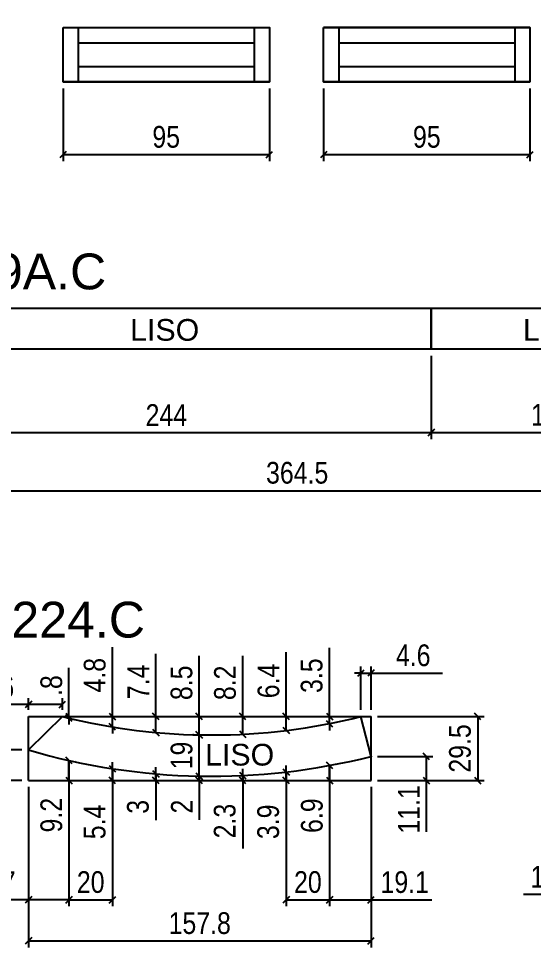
# Model space of a CAD drawing. Extents: x 5442 to 11695, y -218 to 3129.
# Drawn here: x 7181 to 7418, y 162.5 to 590.5 of the extents above; entities that cross this region are included whole.
import ezdxf
from ezdxf.enums import TextEntityAlignment as Align

# ---------------------------------------------------------------- set-up
doc = ezdxf.new("R2010")
doc.units = 0
for name, color, linetype in [('Cotas', 1, 'Continuous'), ('NOMENCLATURA', 7, 'Continuous'), ('Painéis', 200, 'Continuous'), ('SARR_2.2x7', 40, 'Continuous')]:
    doc.layers.add(name, color=color, linetype=linetype)
doc.layers.add('Escoras', color=2, linetype='Continuous', lineweight=25)
doc.layers.add('Romaneio', color=3, linetype='Continuous', lineweight=13)
doc.styles.add('ARIAL', font='arial.ttf')
doc.styles.add('COTA TECNICA-50', font='techl___.ttf', dxfattribs={"height": 10})
doc.styles.get("Standard").update_dxf_attribs({"font": 'arial.ttf'})
doc.dimstyles.new('COTA PAINEL-50', dxfattribs={"dimtxt": 10, "dimasz": 3, "dimexe": 3, "dimexo": 3, "dimgap": 3, "dimtad": 1, "dimdec": 1, "dimzin": 12, "dimdsep": 46, "dimtxsty": 'COTA TECNICA-50', "dimblk1": 'OBLIQUE', "dimblk2": 'OBLIQUE', "dimsah": 1, "dimcen": 0.9, "dimclrd": 4, "dimclre": 4, "dimclrt": 240, "dimadec": 1, "dimazin": 3, "dimtfac": 1, "dimtdec": 1, "dimtmove": 0, "dimatfit": 3, "dimfxl": 1, "dimtolj": 1, "dimtzin": 12, "dimarcsym": 0})

# ---------------------------------------------------------------- blocks, each defined once
blk = doc.blocks.new('_Oblique')
at = {"color": 0, "linetype": 'ByBlock', "lineweight": -2}
blk.add_line((-0.5, -0.5), (0.5, 0.5), dxfattribs=at)
blk = doc.blocks.new('*D298')
at = {"layer": 'Defpoints', "color": 0, "linetype": 'ByBlock', "transparency": 16777216}
for p in [(6735.75, 581.99), (7438.96, 250.4)]:
    blk.add_point(p, dxfattribs=at)
at = {"layer": 'Romaneio', "color": 4, "linetype": 'ByBlock', "lineweight": -2, "transparency": 16777216}
blk.add_line((6806.08, 548.83), (6735.75, 581.99), dxfattribs=at)
at = {"layer": 'Romaneio', "color": 4, "linetype": 'ByBlock', "lineweight": -2, "transparency": 16777216, "xscale": 3, "yscale": 3, "zscale": 3, "rotation": 154.7542837655949}
blk.add_blockref('_Oblique', (6735.75, 581.99), dxfattribs=at)
at = {"layer": 'Romaneio', "color": 240, "linetype": 'ByBlock', "transparency": 16777216, "insert": (6786.93, 566.82), "char_height": 10, "attachment_point": 5, "rotation": 334.7543, "style": 'COTA TECNICA-50'}
blk.add_mtext('\\A1;R777.5', dxfattribs=at)
blk = doc.blocks.new('*D350')
at = {"layer": 'Cotas', "color": 4, "linetype": 'ByBlock', "lineweight": -2, "transparency": 16777216}
for p, q in [((7201.44, 558.37), (7201.44, 524.83)), ((7296.44, 558.37), (7296.44, 524.83)), ((7201.44, 527.83), (7296.44, 527.83))]:
    blk.add_line(p, q, dxfattribs=at)
at = {"layer": 'Defpoints', "color": 0, "linetype": 'ByBlock', "transparency": 16777216}
for p in [(7201.44, 561.37), (7296.44, 561.37), (7296.44, 527.83)]:
    blk.add_point(p, dxfattribs=at)
at = {"layer": 'Cotas', "color": 4, "linetype": 'ByBlock', "lineweight": -2, "transparency": 16777216, "xscale": 3, "yscale": 3, "zscale": 3, "rotation": 180}
blk.add_blockref('_Oblique', (7201.44, 527.83), dxfattribs=at)
at = {"layer": 'Cotas', "color": 4, "linetype": 'ByBlock', "lineweight": -2, "transparency": 16777216, "xscale": 3, "yscale": 3, "zscale": 3}
blk.add_blockref('_Oblique', (7296.44, 527.83), dxfattribs=at)
at = {"layer": 'Cotas', "color": 240, "linetype": 'ByBlock', "transparency": 16777216, "insert": (7248.94, 535.97), "char_height": 10, "attachment_point": 5, "style": 'COTA TECNICA-50'}
blk.add_mtext('\\A1;95', dxfattribs=at)
blk = doc.blocks.new('*D351')
at = {"layer": 'Cotas', "color": 4, "linetype": 'ByBlock', "lineweight": -2, "transparency": 16777216}
for p, q in [((7321.44, 558.37), (7321.44, 524.83)), ((7416.44, 558.37), (7416.44, 524.83)), ((7321.44, 527.83), (7416.44, 527.83))]:
    blk.add_line(p, q, dxfattribs=at)
at = {"layer": 'Defpoints', "color": 0, "linetype": 'ByBlock', "transparency": 16777216}
for p in [(7321.44, 561.37), (7416.44, 561.37), (7416.44, 527.83)]:
    blk.add_point(p, dxfattribs=at)
at = {"layer": 'Cotas', "color": 4, "linetype": 'ByBlock', "lineweight": -2, "transparency": 16777216, "xscale": 3, "yscale": 3, "zscale": 3, "rotation": 180}
blk.add_blockref('_Oblique', (7321.44, 527.83), dxfattribs=at)
at = {"layer": 'Cotas', "color": 4, "linetype": 'ByBlock', "lineweight": -2, "transparency": 16777216, "xscale": 3, "yscale": 3, "zscale": 3}
blk.add_blockref('_Oblique', (7416.44, 527.83), dxfattribs=at)
at = {"layer": 'Cotas', "color": 240, "linetype": 'ByBlock', "transparency": 16777216, "insert": (7368.94, 535.97), "char_height": 10, "attachment_point": 5, "style": 'COTA TECNICA-50'}
blk.add_mtext('\\A1;95', dxfattribs=at)
blk = doc.blocks.new('*D354')
at = {"layer": 'Defpoints', "color": 0, "linetype": 'ByBlock', "transparency": 16777216}
for p in [(7185.5, 239.47), (7343.26, 239.47), (7343.26, 165.52)]:
    blk.add_point(p, dxfattribs=at)
at = {"layer": 'Painéis', "color": 4, "linetype": 'ByBlock', "lineweight": -2, "transparency": 16777216}
for p, q in [((7185.5, 236.47), (7185.5, 162.52)), ((7343.26, 236.47), (7343.26, 162.52)), ((7185.5, 165.52), (7343.26, 165.52))]:
    blk.add_line(p, q, dxfattribs=at)
at = {"layer": 'Painéis', "color": 4, "linetype": 'ByBlock', "lineweight": -2, "transparency": 16777216, "xscale": 3, "yscale": 3, "zscale": 3, "rotation": 180}
blk.add_blockref('_Oblique', (7185.5, 165.52), dxfattribs=at)
at = {"layer": 'Painéis', "color": 4, "linetype": 'ByBlock', "lineweight": -2, "transparency": 16777216, "xscale": 3, "yscale": 3, "zscale": 3}
blk.add_blockref('_Oblique', (7343.26, 165.52), dxfattribs=at)
at = {"layer": 'Painéis', "color": 240, "linetype": 'ByBlock', "transparency": 16777216, "insert": (7264.38, 173.65), "char_height": 10, "attachment_point": 5, "style": 'COTA TECNICA-50'}
blk.add_mtext('\\A1;157.8', dxfattribs=at)
blk = doc.blocks.new('*D64')
at = {"layer": 'Defpoints', "color": 0, "linetype": 'ByBlock', "transparency": 16777216}
for p in [(7445.27, 248.29), (7464.16, 248.29), (7445.27, 186.89)]:
    blk.add_point(p, dxfattribs=at)
at = {"layer": 'Painéis', "color": 4, "linetype": 'ByBlock', "lineweight": -2, "transparency": 16777216}
for p, q in [((7445.27, 245.29), (7445.27, 183.89)), ((7464.16, 245.29), (7464.16, 183.89)), ((7445.27, 186.89), (7413.4, 186.89)), ((7464.16, 186.89), (7445.27, 186.89))]:
    blk.add_line(p, q, dxfattribs=at)
at = {"layer": 'Painéis', "color": 4, "linetype": 'ByBlock', "lineweight": -2, "transparency": 16777216, "xscale": 3, "yscale": 3, "zscale": 3, "rotation": 180}
blk.add_blockref('_Oblique', (7445.27, 186.89), dxfattribs=at)
at = {"layer": 'Painéis', "color": 4, "linetype": 'ByBlock', "lineweight": -2, "transparency": 16777216, "xscale": 3, "yscale": 3, "zscale": 3}
blk.add_blockref('_Oblique', (7464.16, 186.89), dxfattribs=at)
at = {"layer": 'Painéis', "color": 240, "linetype": 'ByBlock', "transparency": 16777216, "insert": (7427.83, 195), "char_height": 10, "attachment_point": 5, "style": 'COTA TECNICA-50'}
blk.add_mtext('\\A1;18.9', dxfattribs=at)
blk = doc.blocks.new('*D376')
at = {"layer": 'Defpoints', "color": 0, "linetype": 'ByBlock', "transparency": 16777216}
for p in [(7343.26, 268.95), (7343.26, 239.47), (7392.39, 239.47)]:
    blk.add_point(p, dxfattribs=at)
at = {"layer": 'Painéis', "color": 4, "linetype": 'ByBlock', "lineweight": -2, "transparency": 16777216}
for p, q in [((7346.26, 268.95), (7395.39, 268.95)), ((7392.39, 268.95), (7392.39, 239.47)), ((7346.26, 239.47), (7395.39, 239.47))]:
    blk.add_line(p, q, dxfattribs=at)
at = {"layer": 'Painéis', "color": 4, "linetype": 'ByBlock', "lineweight": -2, "transparency": 16777216, "xscale": 3, "yscale": 3, "zscale": 3}
for p, rotation in [((7392.39, 268.95), 90), ((7392.39, 239.47), 270)]:
    blk.add_blockref('_Oblique', p, dxfattribs=dict(at, rotation=rotation))
at = {"layer": 'Painéis', "color": 240, "linetype": 'ByBlock', "transparency": 16777216, "insert": (7384.25, 254.21), "char_height": 10, "attachment_point": 5, "rotation": 90, "style": 'COTA TECNICA-50'}
blk.add_mtext('\\A1;29.5', dxfattribs=at)
blk = doc.blocks.new('*D377')
at = {"layer": 'Defpoints', "color": 0, "linetype": 'ByBlock', "transparency": 16777216}
for p in [(7185.5, 253.52), (7171.09, 239.47), (7185.5, 239.47)]:
    blk.add_point(p, dxfattribs=at)
at = {"layer": 'Painéis', "color": 4, "linetype": 'ByBlock', "lineweight": -2, "transparency": 16777216}
for p, q in [((7182.5, 253.52), (7168.09, 253.52)), ((7171.09, 253.52), (7171.09, 239.47)), ((7182.5, 239.47), (7168.09, 239.47)), ((7171.09, 239.47), (7171.09, 211.65))]:
    blk.add_line(p, q, dxfattribs=at)
at = {"layer": 'Painéis', "color": 4, "linetype": 'ByBlock', "lineweight": -2, "transparency": 16777216, "xscale": 3, "yscale": 3, "zscale": 3}
for p, rotation in [((7171.09, 253.52), 90), ((7171.09, 239.47), 270)]:
    blk.add_blockref('_Oblique', p, dxfattribs=dict(at, rotation=rotation))
at = {"layer": 'Painéis', "color": 240, "linetype": 'ByBlock', "transparency": 16777216, "insert": (7163.02, 224.06), "char_height": 10, "attachment_point": 5, "rotation": 90, "style": 'COTA TECNICA-50'}
blk.add_mtext('\\A1;14.1', dxfattribs=at)
blk = doc.blocks.new('*D378')
at = {"layer": 'Defpoints', "color": 0, "linetype": 'ByBlock', "transparency": 16777216}
for p in [(7343.26, 250.53), (7343.26, 239.47), (7368.71, 239.47)]:
    blk.add_point(p, dxfattribs=at)
at = {"layer": 'Painéis', "color": 4, "linetype": 'ByBlock', "lineweight": -2, "transparency": 16777216}
for p, q in [((7346.26, 250.53), (7371.71, 250.53)), ((7368.71, 250.53), (7368.71, 239.47)), ((7346.26, 239.47), (7371.71, 239.47)), ((7368.71, 239.47), (7368.71, 215.74))]:
    blk.add_line(p, q, dxfattribs=at)
at = {"layer": 'Painéis', "color": 4, "linetype": 'ByBlock', "lineweight": -2, "transparency": 16777216, "xscale": 3, "yscale": 3, "zscale": 3}
for p, rotation in [((7368.71, 250.53), 90), ((7368.71, 239.47), 270)]:
    blk.add_blockref('_Oblique', p, dxfattribs=dict(at, rotation=rotation))
at = {"layer": 'Painéis', "color": 240, "linetype": 'ByBlock', "transparency": 16777216, "insert": (7360.65, 226.11), "char_height": 10, "attachment_point": 5, "rotation": 90, "style": 'COTA TECNICA-50'}
blk.add_mtext('\\A1;11.1', dxfattribs=at)
blk = doc.blocks.new('*D379')
at = {"layer": 'Defpoints', "color": 0, "linetype": 'ByBlock', "transparency": 16777216}
for p in [(7185.5, 274.44), (7185.5, 268.95), (7201.12, 268.95)]:
    blk.add_point(p, dxfattribs=at)
at = {"layer": 'Painéis', "color": 4, "linetype": 'ByBlock', "lineweight": -2, "transparency": 16777216}
for p, q in [((7185.5, 274.44), (7153.07, 274.44)), ((7185.5, 271.95), (7185.5, 277.44)), ((7201.12, 274.44), (7185.5, 274.44)), ((7201.12, 271.95), (7201.12, 277.44))]:
    blk.add_line(p, q, dxfattribs=at)
at = {"layer": 'Painéis', "color": 4, "linetype": 'ByBlock', "lineweight": -2, "transparency": 16777216, "xscale": 3, "yscale": 3, "zscale": 3, "rotation": 180}
blk.add_blockref('_Oblique', (7185.5, 274.44), dxfattribs=at)
at = {"layer": 'Painéis', "color": 4, "linetype": 'ByBlock', "lineweight": -2, "transparency": 16777216, "xscale": 3, "yscale": 3, "zscale": 3}
blk.add_blockref('_Oblique', (7201.12, 274.44), dxfattribs=at)
at = {"layer": 'Painéis', "color": 240, "linetype": 'ByBlock', "transparency": 16777216, "insert": (7167.79, 282.55), "char_height": 10, "attachment_point": 5, "style": 'COTA TECNICA-50'}
blk.add_mtext('\\A1;15.6', dxfattribs=at)
blk = doc.blocks.new('*D380')
at = {"layer": 'Defpoints', "color": 0, "linetype": 'ByBlock', "transparency": 16777216}
for p in [(7343.26, 288.97), (7338.61, 268.95), (7343.26, 268.95)]:
    blk.add_point(p, dxfattribs=at)
at = {"layer": 'Painéis', "color": 4, "linetype": 'ByBlock', "lineweight": -2, "transparency": 16777216}
for p, q in [((7338.61, 271.95), (7338.61, 291.97)), ((7343.26, 271.95), (7343.26, 291.97)), ((7338.61, 288.97), (7335.61, 288.97)), ((7338.61, 288.97), (7343.26, 288.97)), ((7343.26, 288.97), (7376.13, 288.97))]:
    blk.add_line(p, q, dxfattribs=at)
at = {"layer": 'Painéis', "color": 4, "linetype": 'ByBlock', "lineweight": -2, "transparency": 16777216, "xscale": 3, "yscale": 3, "zscale": 3}
blk.add_blockref('_Oblique', (7338.61, 288.97), dxfattribs=at)
at = {"layer": 'Painéis', "color": 4, "linetype": 'ByBlock', "lineweight": -2, "transparency": 16777216, "xscale": 3, "yscale": 3, "zscale": 3, "rotation": 180}
blk.add_blockref('_Oblique', (7343.26, 288.97), dxfattribs=at)
at = {"layer": 'Painéis', "color": 240, "linetype": 'ByBlock', "transparency": 16777216, "insert": (7362.69, 297.07), "char_height": 10, "attachment_point": 5, "style": 'COTA TECNICA-50'}
blk.add_mtext('\\A1;4.6', dxfattribs=at)
blk = doc.blocks.new('*D381')
at = {"layer": 'Defpoints', "color": 0, "linetype": 'ByBlock', "transparency": 16777216}
for p in [(7185.5, 239.47), (7204.18, 239.47), (7185.5, 184.48)]:
    blk.add_point(p, dxfattribs=at)
at = {"layer": 'Painéis', "color": 4, "linetype": 'ByBlock', "lineweight": -2, "transparency": 16777216}
for p, q in [((7185.5, 236.47), (7185.5, 181.48)), ((7204.18, 236.47), (7204.18, 181.48)), ((7185.5, 184.48), (7154.47, 184.48)), ((7204.18, 184.48), (7185.5, 184.48))]:
    blk.add_line(p, q, dxfattribs=at)
at = {"layer": 'Painéis', "color": 4, "linetype": 'ByBlock', "lineweight": -2, "transparency": 16777216, "xscale": 3, "yscale": 3, "zscale": 3, "rotation": 180}
blk.add_blockref('_Oblique', (7185.5, 184.48), dxfattribs=at)
at = {"layer": 'Painéis', "color": 4, "linetype": 'ByBlock', "lineweight": -2, "transparency": 16777216, "xscale": 3, "yscale": 3, "zscale": 3}
blk.add_blockref('_Oblique', (7204.18, 184.48), dxfattribs=at)
at = {"layer": 'Painéis', "color": 240, "linetype": 'ByBlock', "transparency": 16777216, "insert": (7168.49, 192.57), "char_height": 10, "attachment_point": 5, "style": 'COTA TECNICA-50'}
blk.add_mtext('\\A1;18.7', dxfattribs=at)
blk = doc.blocks.new('*D382')
at = {"layer": 'Defpoints', "color": 0, "linetype": 'ByBlock', "transparency": 16777216}
for p in [(7204.18, 239.47), (7224.18, 239.47), (7224.18, 184.48)]:
    blk.add_point(p, dxfattribs=at)
at = {"layer": 'Painéis', "color": 4, "linetype": 'ByBlock', "lineweight": -2, "transparency": 16777216}
for p, q in [((7204.18, 236.47), (7204.18, 181.48)), ((7224.18, 236.47), (7224.18, 181.48)), ((7204.18, 184.48), (7224.18, 184.48))]:
    blk.add_line(p, q, dxfattribs=at)
at = {"layer": 'Painéis', "color": 4, "linetype": 'ByBlock', "lineweight": -2, "transparency": 16777216, "xscale": 3, "yscale": 3, "zscale": 3, "rotation": 180}
blk.add_blockref('_Oblique', (7204.18, 184.48), dxfattribs=at)
at = {"layer": 'Painéis', "color": 4, "linetype": 'ByBlock', "lineweight": -2, "transparency": 16777216, "xscale": 3, "yscale": 3, "zscale": 3}
blk.add_blockref('_Oblique', (7224.18, 184.48), dxfattribs=at)
at = {"layer": 'Painéis', "color": 240, "linetype": 'ByBlock', "transparency": 16777216, "insert": (7214.18, 192.58), "char_height": 10, "attachment_point": 5, "style": 'COTA TECNICA-50'}
blk.add_mtext('\\A1;20', dxfattribs=at)
blk = doc.blocks.new('*D383')
at = {"layer": 'Defpoints', "color": 0, "linetype": 'ByBlock', "transparency": 16777216}
for p in [(7324.18, 239.47), (7343.26, 239.47), (7343.26, 184.48)]:
    blk.add_point(p, dxfattribs=at)
at = {"layer": 'Painéis', "color": 4, "linetype": 'ByBlock', "lineweight": -2, "transparency": 16777216}
for p, q in [((7324.18, 236.47), (7324.18, 181.48)), ((7343.26, 236.47), (7343.26, 181.48)), ((7324.18, 184.48), (7343.26, 184.48)), ((7343.26, 184.48), (7371.28, 184.48))]:
    blk.add_line(p, q, dxfattribs=at)
at = {"layer": 'Painéis', "color": 4, "linetype": 'ByBlock', "lineweight": -2, "transparency": 16777216, "xscale": 3, "yscale": 3, "zscale": 3, "rotation": 180}
blk.add_blockref('_Oblique', (7324.18, 184.48), dxfattribs=at)
at = {"layer": 'Painéis', "color": 4, "linetype": 'ByBlock', "lineweight": -2, "transparency": 16777216, "xscale": 3, "yscale": 3, "zscale": 3}
blk.add_blockref('_Oblique', (7343.26, 184.48), dxfattribs=at)
at = {"layer": 'Painéis', "color": 240, "linetype": 'ByBlock', "transparency": 16777216, "insert": (7358.77, 192.56), "char_height": 10, "attachment_point": 5, "style": 'COTA TECNICA-50'}
blk.add_mtext('\\A1;19.1', dxfattribs=at)
blk = doc.blocks.new('*D384')
at = {"layer": 'Defpoints', "color": 0, "linetype": 'ByBlock', "transparency": 16777216}
for p in [(7304.18, 239.47), (7324.18, 239.47), (7324.18, 184.48)]:
    blk.add_point(p, dxfattribs=at)
at = {"layer": 'Painéis', "color": 4, "linetype": 'ByBlock', "lineweight": -2, "transparency": 16777216}
for p, q in [((7304.18, 236.47), (7304.18, 181.48)), ((7324.18, 236.47), (7324.18, 181.48)), ((7304.18, 184.48), (7324.18, 184.48))]:
    blk.add_line(p, q, dxfattribs=at)
at = {"layer": 'Painéis', "color": 4, "linetype": 'ByBlock', "lineweight": -2, "transparency": 16777216, "xscale": 3, "yscale": 3, "zscale": 3, "rotation": 180}
blk.add_blockref('_Oblique', (7304.18, 184.48), dxfattribs=at)
at = {"layer": 'Painéis', "color": 4, "linetype": 'ByBlock', "lineweight": -2, "transparency": 16777216, "xscale": 3, "yscale": 3, "zscale": 3}
blk.add_blockref('_Oblique', (7324.18, 184.48), dxfattribs=at)
at = {"layer": 'Painéis', "color": 240, "linetype": 'ByBlock', "transparency": 16777216, "insert": (7314.18, 192.58), "char_height": 10, "attachment_point": 5, "style": 'COTA TECNICA-50'}
blk.add_mtext('\\A1;20', dxfattribs=at)
blk = doc.blocks.new('*D385')
at = {"layer": 'Defpoints', "color": 0, "linetype": 'ByBlock', "transparency": 16777216}
for p in [(7204.18, 248.69), (7204.18, 239.47), (7204.18, 239.47)]:
    blk.add_point(p, dxfattribs=at)
at = {"layer": 'Painéis', "color": 4, "linetype": 'ByBlock', "lineweight": -2, "transparency": 16777216}
for p, q in [((7204.18, 248.69), (7204.18, 239.47)), ((7207.18, 248.69), (7207.18, 248.69)), ((7204.18, 239.47), (7204.18, 210.45)), ((7207.18, 239.47), (7207.18, 239.47))]:
    blk.add_line(p, q, dxfattribs=at)
at = {"layer": 'Painéis', "color": 4, "linetype": 'ByBlock', "lineweight": -2, "transparency": 16777216, "xscale": 3, "yscale": 3, "zscale": 3}
for p, rotation in [((7204.18, 248.69), 90), ((7204.18, 239.47), 270)]:
    blk.add_blockref('_Oblique', p, dxfattribs=dict(at, rotation=rotation))
at = {"layer": 'Painéis', "color": 240, "linetype": 'ByBlock', "transparency": 16777216, "insert": (7196.1, 223.46), "char_height": 10, "attachment_point": 5, "rotation": 90, "style": 'COTA TECNICA-50'}
blk.add_mtext('\\A1;9.2', dxfattribs=at)
blk = doc.blocks.new('*D386')
at = {"layer": 'Defpoints', "color": 0, "linetype": 'ByBlock', "transparency": 16777216}
for p in [(7224.18, 244.91), (7224.16, 239.47), (7224.18, 239.47)]:
    blk.add_point(p, dxfattribs=at)
at = {"layer": 'Painéis', "color": 4, "linetype": 'ByBlock', "lineweight": -2, "transparency": 16777216}
for p, q in [((7221.18, 244.91), (7221.16, 244.91)), ((7224.16, 244.91), (7224.16, 247.91)), ((7224.16, 244.91), (7224.16, 239.47)), ((7221.18, 239.47), (7221.16, 239.47)), ((7224.16, 239.47), (7224.16, 207.2))]:
    blk.add_line(p, q, dxfattribs=at)
at = {"layer": 'Painéis', "color": 4, "linetype": 'ByBlock', "lineweight": -2, "transparency": 16777216, "xscale": 3, "yscale": 3, "zscale": 3}
for p, rotation in [((7224.16, 244.91), 270), ((7224.16, 239.47), 90)]:
    blk.add_blockref('_Oblique', p, dxfattribs=dict(at, rotation=rotation))
at = {"layer": 'Painéis', "color": 240, "linetype": 'ByBlock', "transparency": 16777216, "insert": (7216.05, 220.34), "char_height": 10, "attachment_point": 5, "rotation": 90, "style": 'COTA TECNICA-50'}
blk.add_mtext('\\A1;5.4', dxfattribs=at)
blk = doc.blocks.new('*D387')
at = {"layer": 'Defpoints', "color": 0, "linetype": 'ByBlock', "transparency": 16777216}
for p in [(7244.18, 242.51), (7244.18, 239.47), (7244.18, 239.47)]:
    blk.add_point(p, dxfattribs=at)
at = {"layer": 'Painéis', "color": 4, "linetype": 'ByBlock', "lineweight": -2, "transparency": 16777216}
for p, q in [((7244.18, 242.51), (7244.18, 245.51)), ((7244.18, 242.51), (7244.18, 239.47)), ((7247.18, 242.51), (7247.18, 242.51)), ((7244.18, 239.47), (7244.18, 221.14)), ((7247.18, 239.47), (7247.18, 239.47))]:
    blk.add_line(p, q, dxfattribs=at)
at = {"layer": 'Painéis', "color": 4, "linetype": 'ByBlock', "lineweight": -2, "transparency": 16777216, "xscale": 3, "yscale": 3, "zscale": 3}
for p, rotation in [((7244.18, 242.51), 270), ((7244.18, 239.47), 90)]:
    blk.add_blockref('_Oblique', p, dxfattribs=dict(at, rotation=rotation))
at = {"layer": 'Painéis', "color": 240, "linetype": 'ByBlock', "transparency": 16777216, "insert": (7235.96, 227.3), "char_height": 10, "attachment_point": 5, "rotation": 90, "style": 'COTA TECNICA-50'}
blk.add_mtext('\\A1;3', dxfattribs=at)
blk = doc.blocks.new('*D388')
at = {"layer": 'Defpoints', "color": 0, "linetype": 'ByBlock', "transparency": 16777216}
for p in [(7264.18, 241.47), (7264.16, 239.47), (7264.18, 239.47)]:
    blk.add_point(p, dxfattribs=at)
at = {"layer": 'Painéis', "color": 4, "linetype": 'ByBlock', "lineweight": -2, "transparency": 16777216}
for p, q in [((7264.16, 241.47), (7264.16, 244.47)), ((7261.18, 241.47), (7261.16, 241.47)), ((7264.16, 241.47), (7264.16, 239.47)), ((7261.18, 239.47), (7261.16, 239.47)), ((7264.16, 239.47), (7264.16, 221.36))]:
    blk.add_line(p, q, dxfattribs=at)
at = {"layer": 'Painéis', "color": 4, "linetype": 'ByBlock', "lineweight": -2, "transparency": 16777216, "xscale": 3, "yscale": 3, "zscale": 3}
for p, rotation in [((7264.16, 241.47), 270), ((7264.16, 239.47), 90)]:
    blk.add_blockref('_Oblique', p, dxfattribs=dict(at, rotation=rotation))
at = {"layer": 'Painéis', "color": 240, "linetype": 'ByBlock', "transparency": 16777216, "insert": (7256.16, 227.41), "char_height": 10, "attachment_point": 5, "rotation": 90, "style": 'COTA TECNICA-50'}
blk.add_mtext('\\A1;2', dxfattribs=at)
blk = doc.blocks.new('*D389')
at = {"layer": 'Defpoints', "color": 0, "linetype": 'ByBlock', "transparency": 16777216}
for p in [(7284.18, 241.75), (7284.15, 239.47), (7284.18, 239.47)]:
    blk.add_point(p, dxfattribs=at)
at = {"layer": 'Painéis', "color": 4, "linetype": 'ByBlock', "lineweight": -2, "transparency": 16777216}
for p, q in [((7284.15, 241.75), (7284.15, 244.75)), ((7281.18, 241.75), (7281.15, 241.75)), ((7284.15, 241.75), (7284.15, 239.47)), ((7281.18, 239.47), (7281.15, 239.47)), ((7284.15, 239.47), (7284.15, 208.04))]:
    blk.add_line(p, q, dxfattribs=at)
at = {"layer": 'Painéis', "color": 4, "linetype": 'ByBlock', "lineweight": -2, "transparency": 16777216, "xscale": 3, "yscale": 3, "zscale": 3}
for p, rotation in [((7284.15, 241.75), 270), ((7284.15, 239.47), 90)]:
    blk.add_blockref('_Oblique', p, dxfattribs=dict(at, rotation=rotation))
at = {"layer": 'Painéis', "color": 240, "linetype": 'ByBlock', "transparency": 16777216, "insert": (7275.93, 220.75), "char_height": 10, "attachment_point": 5, "rotation": 90, "style": 'COTA TECNICA-50'}
blk.add_mtext('\\A1;2.3', dxfattribs=at)
blk = doc.blocks.new('*D390')
at = {"layer": 'Defpoints', "color": 0, "linetype": 'ByBlock', "transparency": 16777216}
for p in [(7304.18, 243.38), (7304.18, 239.47), (7304.19, 239.47)]:
    blk.add_point(p, dxfattribs=at)
at = {"layer": 'Painéis', "color": 4, "linetype": 'ByBlock', "lineweight": -2, "transparency": 16777216}
for p, q in [((7304.19, 243.38), (7304.19, 246.38)), ((7304.19, 243.38), (7304.19, 239.47)), ((7307.18, 243.38), (7307.19, 243.38)), ((7304.19, 239.47), (7304.19, 207.34)), ((7307.18, 239.47), (7307.19, 239.47))]:
    blk.add_line(p, q, dxfattribs=at)
at = {"layer": 'Painéis', "color": 4, "linetype": 'ByBlock', "lineweight": -2, "transparency": 16777216, "xscale": 3, "yscale": 3, "zscale": 3}
for p, rotation in [((7304.19, 243.38), 270), ((7304.19, 239.47), 90)]:
    blk.add_blockref('_Oblique', p, dxfattribs=dict(at, rotation=rotation))
at = {"layer": 'Painéis', "color": 240, "linetype": 'ByBlock', "transparency": 16777216, "insert": (7295.94, 220.4), "char_height": 10, "attachment_point": 5, "rotation": 90, "style": 'COTA TECNICA-50'}
blk.add_mtext('\\A1;3.9', dxfattribs=at)
blk = doc.blocks.new('*D391')
at = {"layer": 'Defpoints', "color": 0, "linetype": 'ByBlock', "transparency": 16777216}
for p in [(7324.18, 246.37), (7324.18, 239.47), (7324.18, 239.47)]:
    blk.add_point(p, dxfattribs=at)
at = {"layer": 'Painéis', "color": 4, "linetype": 'ByBlock', "lineweight": -2, "transparency": 16777216}
for p, q in [((7324.18, 246.37), (7324.18, 239.47)), ((7327.18, 246.37), (7327.18, 246.37)), ((7324.18, 239.47), (7324.18, 209.98)), ((7327.18, 239.47), (7327.18, 239.47))]:
    blk.add_line(p, q, dxfattribs=at)
at = {"layer": 'Painéis', "color": 4, "linetype": 'ByBlock', "lineweight": -2, "transparency": 16777216, "xscale": 3, "yscale": 3, "zscale": 3}
for p, rotation in [((7324.18, 246.37), 90), ((7324.18, 239.47), 270)]:
    blk.add_blockref('_Oblique', p, dxfattribs=dict(at, rotation=rotation))
at = {"layer": 'Painéis', "color": 240, "linetype": 'ByBlock', "transparency": 16777216, "insert": (7316.05, 223.23), "char_height": 10, "attachment_point": 5, "rotation": 90, "style": 'COTA TECNICA-50'}
blk.add_mtext('\\A1;6.9', dxfattribs=at)
blk = doc.blocks.new('*D393')
at = {"layer": 'Defpoints', "color": 0, "linetype": 'ByBlock', "transparency": 16777216}
for p in [(7264.16, 260.46), (7264.54, 260.46), (7264.18, 241.47)]:
    blk.add_point(p, dxfattribs=at)
at = {"layer": 'Painéis', "color": 4, "linetype": 'ByBlock', "lineweight": -2, "transparency": 16777216}
for p, q in [((7261.54, 260.46), (7261.16, 260.46)), ((7264.16, 241.47), (7264.16, 260.46)), ((7261.18, 241.47), (7261.16, 241.47))]:
    blk.add_line(p, q, dxfattribs=at)
at = {"layer": 'Painéis', "color": 4, "linetype": 'ByBlock', "lineweight": -2, "transparency": 16777216, "xscale": 3, "yscale": 3, "zscale": 3}
for p, rotation in [((7264.16, 260.46), 90), ((7264.16, 241.47), 270)]:
    blk.add_blockref('_Oblique', p, dxfattribs=dict(at, rotation=rotation))
at = {"layer": 'Painéis', "color": 240, "linetype": 'ByBlock', "transparency": 16777216, "insert": (7256.07, 250.97), "char_height": 10, "attachment_point": 5, "rotation": 90, "style": 'COTA TECNICA-50'}
blk.add_mtext('\\A1;19', dxfattribs=at)
blk = doc.blocks.new('*D311')
at = {"layer": 'Defpoints', "color": 0, "linetype": 'ByBlock', "transparency": 16777216}
for p in [(6806.02, 754.35), (7434.49, 296.67)]:
    blk.add_point(p, dxfattribs=at)
at = {"layer": 'Escoras', "color": 4, "linetype": 'ByBlock', "lineweight": -2, "transparency": 16777216}
blk.add_line((6878, 701.93), (6806.02, 754.35), dxfattribs=at)
at = {"layer": 'Escoras', "color": 4, "linetype": 'ByBlock', "lineweight": -2, "transparency": 16777216, "xscale": 3, "yscale": 3, "zscale": 3, "rotation": 143.9361923024424}
blk.add_blockref('_Oblique', (6806.02, 754.35), dxfattribs=at)
at = {"layer": 'Escoras', "color": 240, "linetype": 'ByBlock', "transparency": 16777216, "insert": (6862.57, 723.2), "char_height": 10, "attachment_point": 5, "rotation": 323.9362, "style": 'COTA TECNICA-50'}
blk.add_mtext('\\A1;R777.5', dxfattribs=at)
blk = doc.blocks.new('*D58')
at = {"layer": 'Defpoints', "color": 0, "linetype": 'ByBlock', "transparency": 16777216}
for p in [(7127, 438.15), (7371, 438.15), (7371, 399.78)]:
    blk.add_point(p, dxfattribs=at)
at = {"layer": 'Escoras', "color": 4, "linetype": 'ByBlock', "lineweight": -2, "transparency": 16777216}
for p, q in [((7127, 435.15), (7127, 396.78)), ((7371, 435.15), (7371, 396.78)), ((7127, 399.78), (7371, 399.78))]:
    blk.add_line(p, q, dxfattribs=at)
at = {"layer": 'Escoras', "color": 4, "linetype": 'ByBlock', "lineweight": -2, "transparency": 16777216, "xscale": 3, "yscale": 3, "zscale": 3, "rotation": 180}
blk.add_blockref('_Oblique', (7127, 399.78), dxfattribs=at)
at = {"layer": 'Escoras', "color": 4, "linetype": 'ByBlock', "lineweight": -2, "transparency": 16777216, "xscale": 3, "yscale": 3, "zscale": 3}
blk.add_blockref('_Oblique', (7371, 399.78), dxfattribs=at)
at = {"layer": 'Escoras', "color": 240, "linetype": 'ByBlock', "transparency": 16777216, "insert": (7249, 407.85), "char_height": 10, "attachment_point": 5, "style": 'COTA TECNICA-50'}
blk.add_mtext('\\A1;244', dxfattribs=at)
blk = doc.blocks.new('*D59')
at = {"layer": 'Defpoints', "color": 0, "linetype": 'ByBlock', "transparency": 16777216}
for p in [(7371, 438.15), (7491.5, 438.15), (7491.5, 399.78)]:
    blk.add_point(p, dxfattribs=at)
at = {"layer": 'Escoras', "color": 4, "linetype": 'ByBlock', "lineweight": -2, "transparency": 16777216}
for p, q in [((7371, 435.15), (7371, 396.78)), ((7491.5, 435.15), (7491.5, 396.78)), ((7371, 399.78), (7491.5, 399.78))]:
    blk.add_line(p, q, dxfattribs=at)
at = {"layer": 'Escoras', "color": 4, "linetype": 'ByBlock', "lineweight": -2, "transparency": 16777216, "xscale": 3, "yscale": 3, "zscale": 3, "rotation": 180}
blk.add_blockref('_Oblique', (7371, 399.78), dxfattribs=at)
at = {"layer": 'Escoras', "color": 4, "linetype": 'ByBlock', "lineweight": -2, "transparency": 16777216, "xscale": 3, "yscale": 3, "zscale": 3}
blk.add_blockref('_Oblique', (7491.5, 399.78), dxfattribs=at)
at = {"layer": 'Escoras', "color": 240, "linetype": 'ByBlock', "transparency": 16777216, "insert": (7431.25, 407.89), "char_height": 10, "attachment_point": 5, "style": 'COTA TECNICA-50'}
blk.add_mtext('\\A1;120.5', dxfattribs=at)
blk = doc.blocks.new('*D372')
at = {"layer": 'Defpoints', "color": 0, "linetype": 'ByBlock', "transparency": 16777216}
for p in [(7127, 438.15), (7491.5, 438.15), (7491.5, 372.95)]:
    blk.add_point(p, dxfattribs=at)
at = {"layer": 'Escoras', "color": 4, "linetype": 'ByBlock', "lineweight": -2, "transparency": 16777216}
for p, q in [((7127, 435.15), (7127, 369.95)), ((7491.5, 435.15), (7491.5, 369.95)), ((7127, 372.95), (7491.5, 372.95))]:
    blk.add_line(p, q, dxfattribs=at)
at = {"layer": 'Escoras', "color": 4, "linetype": 'ByBlock', "lineweight": -2, "transparency": 16777216, "xscale": 3, "yscale": 3, "zscale": 3, "rotation": 180}
blk.add_blockref('_Oblique', (7127, 372.95), dxfattribs=at)
at = {"layer": 'Escoras', "color": 4, "linetype": 'ByBlock', "lineweight": -2, "transparency": 16777216, "xscale": 3, "yscale": 3, "zscale": 3}
blk.add_blockref('_Oblique', (7491.5, 372.95), dxfattribs=at)
at = {"layer": 'Escoras', "color": 240, "linetype": 'ByBlock', "transparency": 16777216, "insert": (7309.25, 381.17), "char_height": 10, "attachment_point": 5, "style": 'COTA TECNICA-50'}
blk.add_mtext('\\A1;364.5', dxfattribs=at)
blk = doc.blocks.new('*D153')
at = {"layer": 'Defpoints', "color": 0, "linetype": 'ByBlock', "transparency": 16777216}
for p in [(7204.18, 268.95), (7204.18, 268.95), (7204.18, 268.2)]:
    blk.add_point(p, dxfattribs=at)
at = {"layer": 'Painéis', "color": 4, "linetype": 'ByBlock', "lineweight": -2, "transparency": 16777216}
for p, q in [((7204.18, 268.95), (7204.18, 291.39)), ((7204.18, 268.2), (7204.18, 268.95)), ((7204.18, 268.2), (7204.18, 265.2)), ((7207.18, 268.95), (7207.18, 268.95)), ((7207.18, 268.2), (7207.18, 268.2))]:
    blk.add_line(p, q, dxfattribs=at)
at = {"layer": 'Painéis', "color": 4, "linetype": 'ByBlock', "lineweight": -2, "transparency": 16777216, "xscale": 3, "yscale": 3, "zscale": 3}
for p, rotation in [((7204.18, 268.95), 270), ((7204.18, 268.2), 90)]:
    blk.add_blockref('_Oblique', p, dxfattribs=dict(at, rotation=rotation))
at = {"layer": 'Painéis', "color": 240, "linetype": 'ByBlock', "transparency": 16777216, "insert": (7196.09, 283.17), "char_height": 10, "attachment_point": 5, "rotation": 90, "style": 'COTA TECNICA-50'}
blk.add_mtext('\\A1;.8', dxfattribs=at)
blk = doc.blocks.new('*D154')
at = {"layer": 'Defpoints', "color": 0, "linetype": 'ByBlock', "transparency": 16777216}
for p in [(7224.16, 268.95), (7224.18, 268.95), (7224.16, 264.16)]:
    blk.add_point(p, dxfattribs=at)
at = {"layer": 'Painéis', "color": 4, "linetype": 'ByBlock', "lineweight": -2, "transparency": 16777216}
for p, q in [((7224.16, 268.95), (7224.16, 300.95)), ((7221.18, 268.95), (7221.16, 268.95)), ((7224.16, 264.16), (7224.16, 268.95)), ((7224.16, 264.16), (7224.16, 261.16)), ((7227.16, 264.16), (7227.16, 264.16))]:
    blk.add_line(p, q, dxfattribs=at)
at = {"layer": 'Painéis', "color": 4, "linetype": 'ByBlock', "lineweight": -2, "transparency": 16777216, "xscale": 3, "yscale": 3, "zscale": 3}
for p, rotation in [((7224.16, 268.95), 270), ((7224.16, 264.16), 90)]:
    blk.add_blockref('_Oblique', p, dxfattribs=dict(at, rotation=rotation))
at = {"layer": 'Painéis', "color": 240, "linetype": 'ByBlock', "transparency": 16777216, "insert": (7216.06, 287.95), "char_height": 10, "attachment_point": 5, "rotation": 90, "style": 'COTA TECNICA-50'}
blk.add_mtext('\\A1;4.8', dxfattribs=at)
blk = doc.blocks.new('*D155')
at = {"layer": 'Defpoints', "color": 0, "linetype": 'ByBlock', "transparency": 16777216}
for p in [(7244.18, 268.95), (7244.18, 268.95), (7244.18, 261.59)]:
    blk.add_point(p, dxfattribs=at)
at = {"layer": 'Painéis', "color": 4, "linetype": 'ByBlock', "lineweight": -2, "transparency": 16777216}
for p, q in [((7244.18, 268.95), (7244.18, 297.85)), ((7244.18, 261.59), (7244.18, 268.95)), ((7247.18, 268.95), (7247.18, 268.95)), ((7247.18, 261.59), (7247.18, 261.59))]:
    blk.add_line(p, q, dxfattribs=at)
at = {"layer": 'Painéis', "color": 4, "linetype": 'ByBlock', "lineweight": -2, "transparency": 16777216, "xscale": 3, "yscale": 3, "zscale": 3}
for p, rotation in [((7244.18, 268.95), 90), ((7244.18, 261.59), 270)]:
    blk.add_blockref('_Oblique', p, dxfattribs=dict(at, rotation=rotation))
at = {"layer": 'Painéis', "color": 240, "linetype": 'ByBlock', "transparency": 16777216, "insert": (7236.11, 284.9), "char_height": 10, "attachment_point": 5, "rotation": 90, "style": 'COTA TECNICA-50'}
blk.add_mtext('\\A1;7.4', dxfattribs=at)
blk = doc.blocks.new('*D156')
at = {"layer": 'Defpoints', "color": 0, "linetype": 'ByBlock', "transparency": 16777216}
for p in [(7264.16, 268.95), (7264.18, 268.95), (7264.15, 260.47)]:
    blk.add_point(p, dxfattribs=at)
at = {"layer": 'Painéis', "color": 4, "linetype": 'ByBlock', "lineweight": -2, "transparency": 16777216}
for p, q in [((7264.16, 268.95), (7264.16, 296.96)), ((7261.18, 268.95), (7261.16, 268.95)), ((7264.16, 260.47), (7264.16, 268.95)), ((7267.15, 260.47), (7267.16, 260.47))]:
    blk.add_line(p, q, dxfattribs=at)
at = {"layer": 'Painéis', "color": 4, "linetype": 'ByBlock', "lineweight": -2, "transparency": 16777216, "xscale": 3, "yscale": 3, "zscale": 3}
for p, rotation in [((7264.16, 268.95), 90), ((7264.16, 260.47), 270)]:
    blk.add_blockref('_Oblique', p, dxfattribs=dict(at, rotation=rotation))
at = {"layer": 'Painéis', "color": 240, "linetype": 'ByBlock', "transparency": 16777216, "insert": (7256.03, 284.45), "char_height": 10, "attachment_point": 5, "rotation": 90, "style": 'COTA TECNICA-50'}
blk.add_mtext('\\A1;8.5', dxfattribs=at)
blk = doc.blocks.new('*D157')
at = {"layer": 'Defpoints', "color": 0, "linetype": 'ByBlock', "transparency": 16777216}
for p in [(7284.15, 268.95), (7284.18, 268.95), (7284.15, 260.78)]:
    blk.add_point(p, dxfattribs=at)
at = {"layer": 'Painéis', "color": 4, "linetype": 'ByBlock', "lineweight": -2, "transparency": 16777216}
for p, q in [((7284.15, 268.95), (7284.15, 296.9)), ((7281.18, 268.95), (7281.15, 268.95)), ((7284.15, 260.78), (7284.15, 268.95)), ((7281.15, 260.78), (7281.15, 260.78))]:
    blk.add_line(p, q, dxfattribs=at)
at = {"layer": 'Painéis', "color": 4, "linetype": 'ByBlock', "lineweight": -2, "transparency": 16777216, "xscale": 3, "yscale": 3, "zscale": 3}
for p, rotation in [((7284.15, 268.95), 90), ((7284.15, 260.78), 270)]:
    blk.add_blockref('_Oblique', p, dxfattribs=dict(at, rotation=rotation))
at = {"layer": 'Painéis', "color": 240, "linetype": 'ByBlock', "transparency": 16777216, "insert": (7276.06, 284.43), "char_height": 10, "attachment_point": 5, "rotation": 90, "style": 'COTA TECNICA-50'}
blk.add_mtext('\\A1;8.2', dxfattribs=at)
blk = doc.blocks.new('*D158')
at = {"layer": 'Defpoints', "color": 0, "linetype": 'ByBlock', "transparency": 16777216}
for p in [(7304.18, 268.95), (7304.19, 268.95), (7304.19, 262.52)]:
    blk.add_point(p, dxfattribs=at)
at = {"layer": 'Painéis', "color": 4, "linetype": 'ByBlock', "lineweight": -2, "transparency": 16777216}
for p, q in [((7304.19, 268.95), (7304.19, 298.65)), ((7304.19, 262.52), (7304.19, 268.95)), ((7307.18, 268.95), (7307.19, 268.95)), ((7307.19, 262.52), (7307.19, 262.52))]:
    blk.add_line(p, q, dxfattribs=at)
at = {"layer": 'Painéis', "color": 4, "linetype": 'ByBlock', "lineweight": -2, "transparency": 16777216, "xscale": 3, "yscale": 3, "zscale": 3}
for p, rotation in [((7304.19, 268.95), 90), ((7304.19, 262.52), 270)]:
    blk.add_blockref('_Oblique', p, dxfattribs=dict(at, rotation=rotation))
at = {"layer": 'Painéis', "color": 240, "linetype": 'ByBlock', "transparency": 16777216, "insert": (7296.09, 285.3), "char_height": 10, "attachment_point": 5, "rotation": 90, "style": 'COTA TECNICA-50'}
blk.add_mtext('\\A1;6.4', dxfattribs=at)
blk = doc.blocks.new('*D159')
at = {"layer": 'Defpoints', "color": 0, "linetype": 'ByBlock', "transparency": 16777216}
for p in [(7324.18, 268.95), (7324.18, 268.95), (7324.18, 265.5)]:
    blk.add_point(p, dxfattribs=at)
at = {"layer": 'Painéis', "color": 4, "linetype": 'ByBlock', "lineweight": -2, "transparency": 16777216}
for p, q in [((7324.18, 268.95), (7324.18, 300.56)), ((7324.18, 265.5), (7324.18, 268.95)), ((7324.18, 265.5), (7324.18, 262.5)), ((7327.18, 268.95), (7327.18, 268.95)), ((7327.18, 265.5), (7327.18, 265.5))]:
    blk.add_line(p, q, dxfattribs=at)
at = {"layer": 'Painéis', "color": 4, "linetype": 'ByBlock', "lineweight": -2, "transparency": 16777216, "xscale": 3, "yscale": 3, "zscale": 3}
for p, rotation in [((7324.18, 268.95), 270), ((7324.18, 265.5), 90)]:
    blk.add_blockref('_Oblique', p, dxfattribs=dict(at, rotation=rotation))
at = {"layer": 'Painéis', "color": 240, "linetype": 'ByBlock', "transparency": 16777216, "insert": (7315.96, 287.75), "char_height": 10, "attachment_point": 5, "rotation": 90, "style": 'COTA TECNICA-50'}
blk.add_mtext('\\A1;3.5', dxfattribs=at)

msp = doc.modelspace()

# ---------------------------------------------------------------- linework, layer by layer
at = {"linetype": 'Continuous'}
for p, q in [((7201.12, 268.95), (7185.5, 253.52)), ((7343.26, 250.53), (7338.61, 268.95))]:
    msp.add_line(p, q, dxfattribs=at)
for radius, start in [(281, 255.8391), (300, 253.6672)]:
    msp.add_arc((7269.87, 541.41), radius, start, 284.1609, dxfattribs=at)
at = {"layer": 'Painéis', "linetype": 'Continuous'}
for p, q in [((7201.44, 586.35), (7296.44, 586.35)), ((7416.44, 586.35), (7321.44, 586.35)), ((7201.44, 561.37), (7296.44, 561.37)), ((7321.44, 561.37), (7416.44, 561.37))]:
    msp.add_line(p, q, dxfattribs=at)
at = {"layer": 'Painéis', "linetype": 'ByBlock'}
for p, q in [((7185.5, 268.95), (7343.26, 268.95)), ((7185.5, 239.47), (7185.5, 268.95)), ((7343.26, 239.47), (7343.26, 268.95)), ((7204.18, 239.47), (7204.18, 248.69)), ((7224.18, 239.47), (7224.18, 244.91)), ((7324.18, 239.47), (7324.18, 246.37)), ((7244.18, 239.47), (7244.18, 242.51)), ((7264.18, 239.47), (7264.18, 241.47)), ((7284.18, 239.47), (7284.18, 241.75)), ((7304.18, 239.47), (7304.18, 243.38)), ((7185.5, 239.47), (7343.26, 239.47))]:
    msp.add_line(p, q, dxfattribs=at)
at = {"layer": 'Painéis', "linetype": 'Continuous'}
for points in [[(7201.44, 586.35), (7296.44, 586.35), (7296.44, 561.37), (7201.44, 561.37)], [(7321.44, 586.35), (7416.44, 586.35), (7416.44, 561.37), (7321.44, 561.37)], [(7127, 457.15), (7371, 457.15), (7371, 438.15), (7127, 438.15)], [(7371, 457.15), (7491.5, 457.15), (7491.5, 438.15), (7371, 438.15)]]:
    msp.add_lwpolyline(points, close=True, dxfattribs=at)
at = {"layer": 'Painéis', "linetype": 'ByBlock'}
msp.add_point((7343.26, 250.53), dxfattribs=at)
at = {"layer": 'SARR_2.2x7', "linetype": 'Continuous'}
for p, q in [((7208.44, 586.35), (7208.44, 561.35)), ((7289.44, 586.35), (7289.44, 561.37)), ((7328.44, 586.35), (7328.44, 561.35)), ((7409.44, 586.35), (7409.44, 561.37)), ((7208.44, 579.35), (7289.44, 579.35)), ((7328.44, 579.35), (7409.44, 579.35)), ((7289.44, 568.35), (7208.44, 568.35)), ((7409.44, 568.35), (7328.44, 568.35))]:
    msp.add_line(p, q, dxfattribs=at)

# ---------------------------------------------------------------- texts
at = {"layer": 'NOMENCLATURA', "linetype": 'Continuous'}
for s, p in [('V219A.C', (7129.07, 465.76)), ('V224.C', (7162.28, 305.31))]:
    msp.add_text(s, height=16.5, dxfattribs=at).set_placement(p)
at = {"layer": 'Romaneio', "color": 7, "style": 'ARIAL'}
for p in [(7248.24, 447.08), (7429.08, 447.08), (7282.76, 251.32)]:
    msp.add_text('LISO', height=10, dxfattribs=at).set_placement(p, align=Align.MIDDLE_CENTER)

# ---------------------------------------------------------------- dimensions: what is measured, and where the dimension line sits
at = {"layer": 'Cotas', "linetype": 'ByBlock'}
for base, p1, p2, picture, middle in [((7296.44, 527.83), (7201.44, 561.37), (7296.44, 561.37), '*D350', (7248.94, 535.97)), ((7416.44, 527.83), (7321.44, 561.37), (7416.44, 561.37), '*D351', (7368.94, 535.97))]:
    dim = msp.add_linear_dim(base=base, p1=p1, p2=p2, dimstyle='COTA PAINEL-50', override={"dimarcsym": 1}, dxfattribs=at)
    dim.commit()
    dim.dimension.update_dxf_attribs({"geometry": picture, "text_midpoint": middle})
at = {"layer": 'Escoras', "linetype": 'ByBlock'}
dim = msp.add_radius_dim(center=(7434.49, 296.67), mpoint=(6806.02, 754.35), dimstyle='COTA PAINEL-50', override={"dimarcsym": 1}, dxfattribs=at)
dim.commit()
dim.dimension.update_dxf_attribs({"geometry": '*D311', "text_midpoint": (6857.8, 716.64), "dimtype": 164})
for base, p1, p2, picture, middle in [((7371, 399.78), (7127, 438.15), (7371, 438.15), '*D58', (7249, 407.85)), ((7491.5, 372.95), (7127, 438.15), (7491.5, 438.15), '*D372', (7309.25, 381.17)), ((7491.5, 399.78), (7371, 438.15), (7491.5, 438.15), '*D59', (7431.25, 407.89))]:
    dim = msp.add_linear_dim(base=base, p1=p1, p2=p2, dimstyle='COTA PAINEL-50', override={"dimarcsym": 1}, dxfattribs=at)
    dim.commit()
    dim.dimension.update_dxf_attribs({"geometry": picture, "text_midpoint": middle})
at = {"layer": 'Painéis', "linetype": 'ByBlock'}
for base, p1, p2, angle, picture, middle in [((7224.16, 268.95), (7224.16, 264.16), (7224.18, 268.95), 270, '*D154', (7216.06, 287.95)), ((7324.1829, 268.9519), (7324.1829, 265.5), (7324.1829, 268.9519), 270, '*D159', (7315.9636, 287.7546)), ((7244.18, 268.95), (7244.18, 261.59), (7244.18, 268.95), 270, '*D155', (7236.11, 284.9)), ((7264.16, 268.95), (7264.15, 260.47), (7264.18, 268.95), 270, '*D156', (7256.03, 284.45)), ((7284.15, 268.95), (7284.15, 260.78), (7284.18, 268.95), 270, '*D157', (7276.06, 284.43)), ((7304.19, 268.95), (7304.19, 262.52), (7304.18, 268.95), 270, '*D158', (7296.09, 285.3)), ((7204.1829, 268.9519), (7204.1829, 268.1981), (7204.1829, 268.9519), 270, '*D153', (7196.0879, 283.1712)), ((7264.16, 260.46), (7264.18, 241.47), (7264.54, 260.46), 90, '*D393', (7256.07, 250.97)), ((7171.0929, 239.4669), (7185.5036, 253.5197), (7185.5036, 239.4669), 90, '*D377', (7163.0198, 224.059)), ((7204.18, 239.47), (7204.18, 248.69), (7204.18, 239.47), 90, '*D385', (7196.1, 223.46)), ((7368.71, 239.47), (7343.26, 250.53), (7343.26, 239.47), 90, '*D378', (7360.65, 226.11)), ((7224.16, 239.47), (7224.18, 244.91), (7224.18, 239.47), 90, '*D386', (7216.05, 220.34)), ((7244.18, 239.47), (7244.18, 242.51), (7244.18, 239.47), 90, '*D387', (7235.96, 227.3)), ((7264.16, 239.47), (7264.18, 241.47), (7264.18, 239.47), 90, '*D388', (7256.16, 227.41)), ((7284.15, 239.47), (7284.18, 241.75), (7284.18, 239.47), 90, '*D389', (7275.93, 220.75)), ((7304.19, 239.47), (7304.18, 243.38), (7304.18, 239.47), 90, '*D390', (7295.94, 220.4)), ((7324.18, 239.47), (7324.18, 246.37), (7324.18, 239.47), 90, '*D391', (7316.05, 223.23))]:
    dim = msp.add_linear_dim(base=base, p1=p1, p2=p2, angle=angle, dimstyle='COTA PAINEL-50', override={"dimarcsym": 1}, dxfattribs=at)
    dim.commit()
    dim.dimension.update_dxf_attribs({"geometry": picture, "text_midpoint": middle})
for base, p1, p2, picture, middle in [((7343.2625, 288.9672), (7338.6142, 268.9519), (7343.2625, 268.9519), '*D380', (7362.6938, 297.0696)), ((7185.5, 274.44), (7201.12, 268.95), (7185.5, 268.95), '*D379', (7167.79, 282.55)), ((7185.5, 184.48), (7204.18, 239.47), (7185.5, 239.47), '*D381', (7168.49, 192.57)), ((7343.26, 165.52), (7185.5, 239.47), (7343.26, 239.47), '*D354', (7264.38, 173.65)), ((7343.26, 184.48), (7324.18, 239.47), (7343.26, 239.47), '*D383', (7358.77, 192.56))]:
    dim = msp.add_linear_dim(base=base, p1=p1, p2=p2, dimstyle='COTA PAINEL-50', override={"dimarcsym": 1}, dxfattribs=at)
    dim.commit()
    dim.dimension.update_dxf_attribs({"geometry": picture, "text_midpoint": middle})
dim = msp.add_linear_dim(base=(7392.39, 239.47), p1=(7343.26, 268.95), p2=(7343.26, 239.47), angle=90, dimstyle='COTA PAINEL-50', override={"dimarcsym": 1}, dxfattribs=at)
dim.commit()
dim.dimension.update_dxf_attribs({"geometry": '*D376', "text_midpoint": (7392.39, 254.21), "dimtype": 160})
for base, p1, p2, picture, middle in [((7445.27, 186.89), (7464.16, 248.29), (7445.27, 248.29), '*D64', (7427.83, 186.89)), ((7224.18, 184.48), (7204.18, 239.47), (7224.18, 239.47), '*D382', (7214.18, 184.48)), ((7324.18, 184.48), (7304.18, 239.47), (7324.18, 239.47), '*D384', (7314.18, 184.48))]:
    dim = msp.add_linear_dim(base=base, p1=p1, p2=p2, dimstyle='COTA PAINEL-50', override={"dimarcsym": 1}, dxfattribs=at)
    dim.commit()
    dim.dimension.update_dxf_attribs({"geometry": picture, "text_midpoint": middle, "dimtype": 160})
at = {"layer": 'Romaneio', "linetype": 'ByBlock'}
dim = msp.add_radius_dim(center=(7438.96, 250.4), mpoint=(6735.75, 581.99), dimstyle='COTA PAINEL-50', override={"dimarcsym": 1}, dxfattribs=at)
dim.commit()
dim.dimension.update_dxf_attribs({"geometry": '*D298', "text_midpoint": (6783.47, 559.49), "dimtype": 164})

doc.saveas('drawing.dxf')
